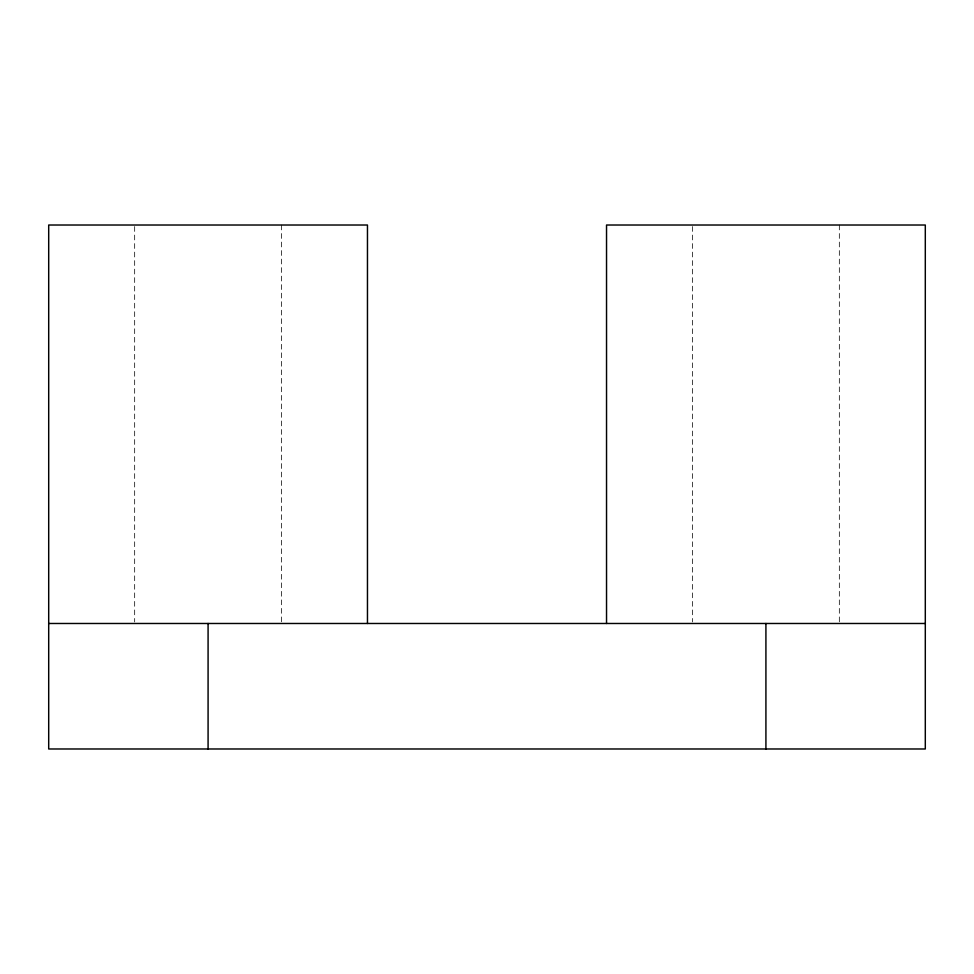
<?xml version="1.0" encoding="UTF-8"?>
<svg xmlns="http://www.w3.org/2000/svg" width="974" height="974" viewBox="0 0 974 974"><rect width="100%" height="100%" fill="white"/><g stroke="black" fill="none" stroke-linecap="round" stroke-linejoin="round"><path stroke-width="0.73" stroke-dasharray="4.87 3.65" d="M839.332 225.018L839.332 621.96M692.502 226.54L692.502 621.96M281.498 225.018L281.498 621.96M134.668 226.54L134.668 621.96"/><path stroke-width="1.46" d="M48.7 623.482L925.3 623.482M765.917 623.482L765.917 748.982M606.534 623.482L606.534 225.018L925.3 225.018L925.3 748.982L48.7 748.982L48.7 225.018L367.466 225.018L367.466 623.482M208.083 623.482L208.083 748.982"/></g></svg>
